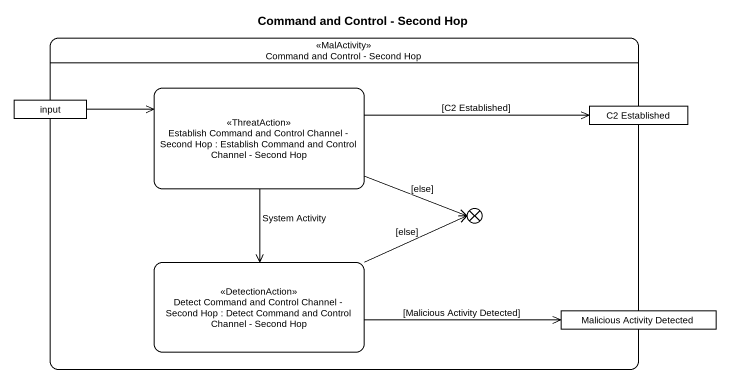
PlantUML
@startuml
title Command and Control - Second Hop
hide empty description
state "Command and Control - Second Hop" as Command_and_Control_Second <<MalActivity>> {
  state "Establish Command and Control Channel - Second Hop : Establish Command and Control Channel - Second Hop" as Establish_Command_and <<ThreatAction>>
  state input <<object>>
  state "C2 Established" as C2_Established <<object>>
  state flowfinal1 <<end>>
  state "Detect Command and Control Channel - Second Hop : Detect Command and Control Channel - Second Hop" as Detect_Command_and_Control <<DetectionAction>>
  state "Malicious Activity Detected" as Malicious_Activity_Detected <<object>>
}
Establish_Command_and -right-> C2_Established : [C2 Established]
Establish_Command_and -right-> flowfinal1 : [else]
Establish_Command_and --> Detect_Command_and_Control : System Activity
input -right-> Establish_Command_and
Detect_Command_and_Control -right-> flowfinal1 : [else]
Detect_Command_and_Control -right-> Malicious_Activity_Detected : [Malicious Activity Detected]
@enduml
